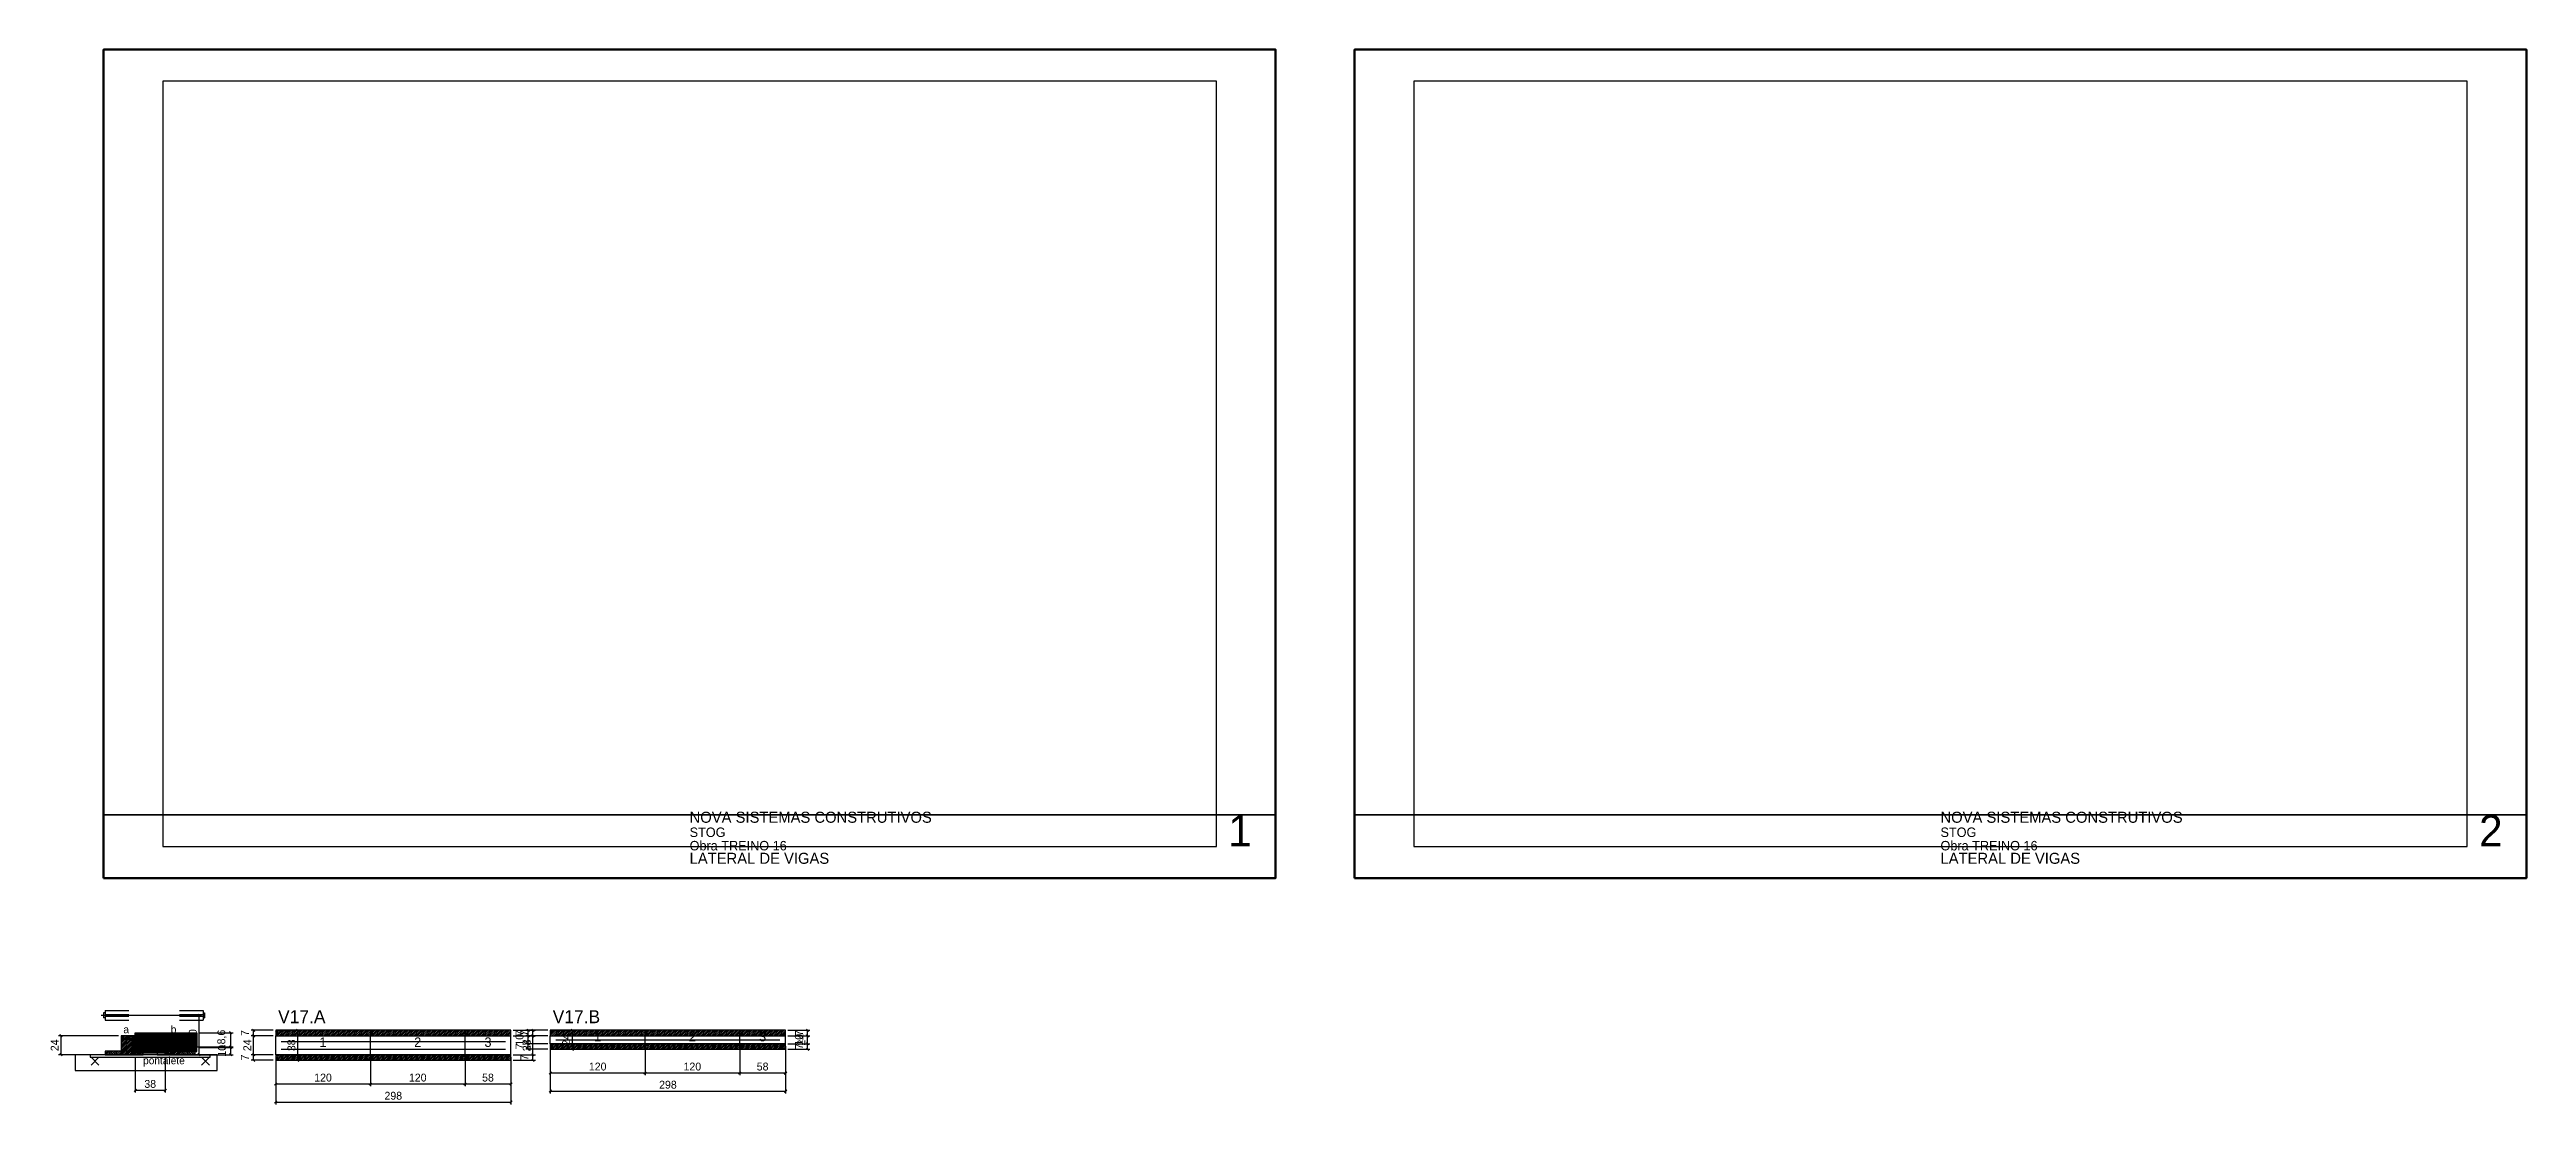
# Model space of a CAD drawing. Extents: x -10500 to 3070, y -87 to 1250.
# Drawn here: x -69 to 3070, y -87 to 1250 of the extents above.
import ezdxf
from ezdxf.enums import TextEntityAlignment as Align

# ---------------------------------------------------------------- set-up
doc = ezdxf.new("R2010")
doc.units = 0
for name, color, linetype in [('5', 5, 'Continuous'), ('barrote', 126, 'Continuous'), ('CARIMBO', 255, 'Continuous'), ('CONCRETO', 251, 'Continuous'), ('COTA', 241, 'Continuous'), ('detalhes', 7, 'Continuous'), ('ESTRUTURACAO', 7, 'Continuous'), ('Folhas', 255, 'Continuous'), ('Hachura', 251, 'Continuous'), ('Madeira', 126, 'Continuous'), ('NOMENCLATURA', 7, 'Continuous'), ('Painéis', 200, 'Continuous'), ('presilha', 224, 'Continuous'), ('SARR_2.2x7', 40, 'Continuous'), ('SCO-___-LAJ', 224, 'Continuous'), ('TENSOR', 224, 'Continuous')]:
    doc.layers.add(name, color=color, linetype=linetype)
doc.dimstyles.new('PAINEL', dxfattribs={"dimtxt": 10, "dimasz": 3, "dimexe": 3, "dimexo": 3, "dimgap": 3, "dimtad": 1, "dimblk": 'OBLIQUE', "dimblk1": 'OBLIQUE', "dimcen": 2.5, "dimclrd": 4, "dimclre": 4, "dimclrt": 240, "dimazin": 3, "dimtfac": 1, "dimtmove": 0, "dimatfit": 3})

# ---------------------------------------------------------------- blocks, each defined once
blk = doc.blocks.new('PAR_ESQ')
for p, q in [((-1, -1), (1, 1)), ((-1, 1), (1, -1))]:
    blk.add_line(p, q)
blk = doc.blocks.new('PAR_FUNDO_ESQ')
for p, q in [((-1, -1), (1, 1)), ((-1, 1), (1, -1))]:
    blk.add_line(p, q)
blk = doc.blocks.new('PAR_FUNDO_DIR')
for p, q in [((-1, -1), (1, 1)), ((-1, 1), (1, -1))]:
    blk.add_line(p, q)
blk = doc.blocks.new('par_int_esq')
for p, q in [((-1, -1), (1, 1)), ((-1, 1), (1, -1))]:
    blk.add_line(p, q)
blk = doc.blocks.new('par_int_dir')
for p, q in [((-1, -1), (1, 1)), ((-1, 1), (1, -1))]:
    blk.add_line(p, q)
blk = doc.blocks.new('_OBLIQUE')
at = {"color": 0, "linetype": 'BYBLOCK'}
blk.add_line((-0.5, -0.5), (0.5, 0.5), dxfattribs=at)

msp = doc.modelspace()

# ---------------------------------------------------------------- hatches: boundary and pattern name
at = {"layer": 'COTA'}
h = msp.add_hatch(dxfattribs=at)
h.set_pattern_fill('ANSI31', scale=0.4)
h.paths.add_polyline_path([(40, -16), (40, 4), (118, 4), (118, -14.6), (78, -14.6), (78, -16)])
h = msp.add_hatch(dxfattribs=at)
h.set_pattern_fill('ANSI31', scale=0.5)
h.paths.add_polyline_path([(218, 0), (338, 0), (338, 7), (218, 7)])
h = msp.add_hatch(dxfattribs=at)
h.set_pattern_fill('ANSI31', scale=0.5)
h.paths.add_polyline_path([(338, 0), (458, 0), (458, 7), (338, 7)])
h = msp.add_hatch(dxfattribs=at)
h.set_pattern_fill('ANSI31', scale=0.5)
h.paths.add_polyline_path([(458, 0), (516, 0), (516, 7), (458, 7)])
h = msp.add_hatch(dxfattribs=at)
h.set_pattern_fill('ANSI31', scale=0.5)
h.paths.add_polyline_path([(566, 0), (686, 0), (686, 7), (566, 7)])
h = msp.add_hatch(dxfattribs=at)
h.set_pattern_fill('ANSI31', scale=0.5)
h.paths.add_polyline_path([(686, 0), (806, 0), (806, 7), (686, 7)])
h = msp.add_hatch(dxfattribs=at)
h.set_pattern_fill('ANSI31', scale=0.5)
h.paths.add_polyline_path([(806, 0), (864, 0), (864, 7), (806, 7)])
h = msp.add_hatch(dxfattribs=at)
h.set_pattern_fill('ANSI31', scale=0.5)
h.paths.add_polyline_path([(218, -31), (338, -31), (338, -24), (218, -24)])
h = msp.add_hatch(dxfattribs=at)
h.set_pattern_fill('ANSI31', scale=0.5)
h.paths.add_polyline_path([(338, -31), (458, -31), (458, -24), (338, -24)])
h = msp.add_hatch(dxfattribs=at)
h.set_pattern_fill('ANSI31', scale=0.5)
h.paths.add_polyline_path([(458, -31), (516, -31), (516, -24), (458, -24)])
h = msp.add_hatch(dxfattribs=at)
h.set_pattern_fill('ANSI31', scale=0.5)
h.paths.add_polyline_path([(566, -17), (686, -17), (686, -10), (566, -10)])
h = msp.add_hatch(dxfattribs=at)
h.set_pattern_fill('ANSI31', scale=0.5)
h.paths.add_polyline_path([(686, -17), (806, -17), (806, -10), (686, -10)])
h = msp.add_hatch(dxfattribs=at)
h.set_pattern_fill('ANSI31', scale=0.5)
h.paths.add_polyline_path([(806, -17), (864, -17), (864, -10), (806, -10)])
at = {"layer": 'Hachura'}
h = msp.add_hatch(dxfattribs=at)
h.set_pattern_fill('ANSI31', scale=0.5)
h.paths.add_polyline_path([(22, -24), (36, -24), (36, 0), (22, 0)])
h = msp.add_hatch(dxfattribs=at)
h.set_pattern_fill('ANSI31', scale=0.5)
h.paths.add_polyline_path([(22, -4.4), (36, -4.4), (36, 0), (22, 0)])
h = msp.add_hatch(dxfattribs=at)
h.set_pattern_fill('SOLID')
h.paths.add_polyline_path([(36, -24), (40, -24), (40, 0), (36, 0)])
h = msp.add_hatch(dxfattribs=at)
h.set_pattern_fill('ANSI31', scale=0.5)
h.paths.add_polyline_path([(2, -24), (22, -24), (22, -19.6), (2, -19.6)])
h = msp.add_hatch(dxfattribs=at)
h.set_pattern_fill('SOLID')
h.paths.add_polyline_path([(40, -19.6), (78, -19.6), (78, -16), (40, -16)])
h = msp.add_hatch(dxfattribs=at)
h.set_pattern_fill('ANSI31', scale=0.5)
h.paths.add_polyline_path([(40, -24), (50, -24), (50, -19.6), (40, -19.6)])
h = msp.add_hatch(dxfattribs=at)
h.set_pattern_fill('SOLID')
h.paths.add_polyline_path([(78, -24), (82, -24), (82, -14), (78, -14)])
h = msp.add_hatch(dxfattribs=at)
h.set_pattern_fill('SOLID')
h.paths.add_polyline_path([(78, -14), (118, -14), (118, -20), (78, -20)])
h = msp.add_hatch(dxfattribs=at)
h.set_pattern_fill('ANSI31', scale=0.5)
h.paths.add_polyline_path([(82, -24), (96, -24), (96, -14), (82, -14)])
h = msp.add_hatch(dxfattribs=at)
h.set_pattern_fill('ANSI31', scale=0.5)
h.paths.add_polyline_path([(82, -18.4), (96, -18.4), (96, -14), (82, -14)])
h = msp.add_hatch(dxfattribs=at)
h.set_pattern_fill('ANSI31', scale=0.5)
h.paths.add_polyline_path([(96, -24), (116, -24), (116, -19.6), (96, -19.6)])
at = {"layer": 'HACHURACONCRETO'}
h = msp.add_hatch(dxfattribs=at)
h.set_pattern_fill('ANSI31', scale=0.3)
h.paths.add_polyline_path([(40, -19.6), (78, -19.6), (78, -14), (40, -14)])

# ---------------------------------------------------------------- linework, layer by layer
for p, q in [((2, 32), (32, 32)), ((2, 32), (2, 20)), ((96, 32), (126, 32)), ((126, 32), (126, 20)), ((0, 29), (0, 23)), ((2, 29), (0, 29)), ((2, 23), (0, 23)), ((2, 27), (32, 27)), ((2, 25), (32, 25)), ((2, 20), (32, 20)), ((96, 27), (126, 27)), ((96, 25), (126, 25)), ((96, 20), (126, 20)), ((126, 29), (128, 29)), ((126, 23), (128, 23)), ((128, 29), (128, 23))]:
    msp.add_line(p, q)
at = {"layer": 'BARRA_ANCORAGEM'}
for p, q in [((40, -16.3), (78, -16.3)), ((40, -18.3), (40, -16.3)), ((40, -18.3), (78, -18.3)), ((40, -19.7), (78, -19.7)), ((40, -21.7), (40, -19.7)), ((40, -21.7), (78, -21.7)), ((78, -18.3), (78, -16.3)), ((78, -21.7), (78, -19.7))]:
    msp.add_line(p, q, dxfattribs=at)
at = {"layer": 'barrote'}
msp.add_lwpolyline([(-36, -44), (144, -44), (144, -24), (-36, -24)], close=True, dxfattribs=at)
at = {"layer": 'CARIMBO', "lineweight": 35}
for p, q in [((0, 280), (1485, 280)), ((1585, 280), (3070, 280))]:
    msp.add_line(p, q, dxfattribs=at)
at = {"layer": 'CONCRETO'}
msp.add_lwpolyline([(40, -16), (40, 4), (118, 4), (118, -14.6), (78, -14.6), (78, -16)], close=True, dxfattribs=at)
at = {"layer": 'Folhas', "lineweight": 50}
for points in [[(0, 200), (1485, 200), (1485, 1250), (0, 1250)], [(1585, 200), (3070, 200), (3070, 1250), (1585, 1250)]]:
    msp.add_lwpolyline(points, close=True, dxfattribs=at)
at = {"layer": 'Folhas', "lineweight": 25}
for points in [[(75, 240), (1410, 240), (1410, 1210), (75, 1210)], [(1660, 240), (2995, 240), (2995, 1210), (1660, 1210)]]:
    msp.add_lwpolyline(points, close=True, dxfattribs=at)
at = {"layer": 'HACHURACONCRETO'}
msp.add_lwpolyline([(40, -19.6), (78, -19.6), (78, -14), (40, -14)], close=True, dxfattribs=at)
at = {"layer": 'Madeira'}
for points in [[(22, -24), (36, -24), (36, 0), (22, 0)], [(22, -4.4), (36, -4.4), (36, 0), (22, 0)], [(2, -24), (22, -24), (22, -19.6), (2, -19.6)], [(22, -24), (36, -24), (36, -19.6), (22, -19.6)], [(40, -24), (50, -24), (50, -19.6), (40, -19.6)], [(68, -24), (78, -24), (78, -19.6), (68, -19.6)], [(82, -24), (96, -24), (96, -14), (82, -14)], [(82, -18.4), (96, -18.4), (96, -14), (82, -14)], [(96, -24), (116, -24), (116, -19.6), (96, -19.6)]]:
    msp.add_lwpolyline(points, close=True, dxfattribs=at)
at = {"layer": 'Painéis'}
for p, q in [((218, 0), (338, 0)), ((218, -24), (218, 0)), ((338, -24), (338, 0)), ((338, -24), (338, 0)), ((338, 0), (458, 0)), ((338, -24), (338, 0)), ((458, -24), (458, 0)), ((458, -24), (458, 0)), ((458, 0), (516, 0)), ((458, -24), (458, 0)), ((516, -24), (516, 0)), ((566, 0), (686, 0)), ((566, -10), (566, 0)), ((686, -10), (686, 0)), ((686, -10), (686, 0)), ((686, 0), (806, 0)), ((686, -10), (686, 0)), ((806, -10), (806, 0)), ((806, -10), (806, 0)), ((806, 0), (864, 0)), ((806, -10), (806, 0)), ((864, -10), (864, 0)), ((218, -24), (338, -24)), ((338, -24), (458, -24)), ((458, -24), (516, -24)), ((566, -10), (686, -10)), ((686, -10), (806, -10)), ((806, -10), (864, -10))]:
    msp.add_line(p, q, dxfattribs=at)
for points in [[(36, -24), (40, -24), (40, 0), (36, 0)], [(40, -19.6), (78, -19.6), (78, -16), (40, -16)], [(78, -24), (82, -24), (82, -14), (78, -14)], [(78, -14), (118, -14), (118, -14.6), (78, -14.6)]]:
    msp.add_lwpolyline(points, close=True, dxfattribs=at)
at = {"layer": 'presilha'}
for p, q in [((-16, -37), (-6, -27)), ((-16, -27), (-6, -37)), ((124, -37), (134, -27)), ((124, -27), (134, -37))]:
    msp.add_line(p, q, dxfattribs=at)
at = {"layer": 'SARR_2.2x7'}
for points in [[(225, -7), (338, -7)], [(225, -7), (338, -7)], [(225, -17), (338, -17)], [(225, -17), (338, -17)], [(338, -7), (458, -7)], [(338, -7), (458, -7)], [(338, -17), (458, -17)], [(338, -17), (458, -17)], [(458, -7), (509, -7)], [(458, -7), (509, -7)], [(458, -17), (509, -17)], [(458, -17), (509, -17)], [(573, -5), (686, -5)], [(573, -5), (686, -5)], [(686, -5), (806, -5)], [(686, -5), (806, -5)], [(806, -5), (857, -5)], [(806, -5), (857, -5)]]:
    msp.add_lwpolyline(points, dxfattribs=at)
at = {"layer": 'SARRAFO_2_2X7'}
for p, q in [((36, -4.8), (40, -4.8)), ((36, -9.2), (36, -4.8)), ((36, -9.2), (40, -9.2)), ((36, -14.8), (40, -14.8)), ((36, -19.2), (36, -14.8)), ((36, -19.2), (40, -19.2)), ((40, -9.2), (40, -4.8)), ((40, -19.2), (40, -14.8)), ((78, -16.8), (82, -16.8)), ((78, -21.2), (78, -16.8)), ((78, -21.2), (82, -21.2)), ((82, -21.2), (82, -16.8))]:
    msp.add_line(p, q, dxfattribs=at)
at = {"layer": 'SCO-___-LAJ'}
for points in [[(218, 0), (338, 0), (338, 7), (218, 7)], [(338, 0), (458, 0), (458, 7), (338, 7)], [(458, 0), (516, 0), (516, 7), (458, 7)], [(566, 0), (686, 0), (686, 7), (566, 7)], [(686, 0), (806, 0), (806, 7), (686, 7)], [(806, 0), (864, 0), (864, 7), (806, 7)], [(-17, -27.2), (135, -27.2), (135, -24), (-17, -24)], [(218, -31), (338, -31), (338, -24), (218, -24)], [(338, -31), (458, -31), (458, -24), (338, -24)], [(458, -31), (516, -31), (516, -24), (458, -24)], [(566, -17), (686, -17), (686, -10), (566, -10)], [(686, -17), (806, -17), (806, -10), (686, -10)], [(806, -17), (864, -17), (864, -10), (806, -10)]]:
    msp.add_lwpolyline(points, close=True, dxfattribs=at)
at = {"layer": 'TENSOR'}
msp.add_line((-3, 26), (116, 26), dxfattribs=at)

# ---------------------------------------------------------------- block references
at = {"layer": 'Painéis'}
for name, p in [('PAR_ESQ', (36, -19)), ('par_int_esq', (40, -9)), ('PAR_FUNDO_ESQ', (40, -14)), ('par_int_dir', (78, -9)), ('PAR_FUNDO_DIR', (78, -14))]:
    msp.add_blockref(name, p, dxfattribs=at)

# ---------------------------------------------------------------- texts
at = {"layer": '5'}
for s, p in [('1', (626, -1)), ('2', (746, -1)), ('3', (835, -1)), ('1', (278, -8)), ('2', (398, -8)), ('3', (487, -8))]:
    msp.add_text(s, height=12, dxfattribs=at).set_placement(p, align=Align.MIDDLE_CENTER)
at = {"layer": 'CARIMBO'}
for s, height, p in [('NOVA SISTEMAS CONSTRUTIVOS', 14, (742.5, 270)), ('NOVA SISTEMAS CONSTRUTIVOS', 14, (2327.5, 270)), ('STOG', 12, (742.5, 252)), ('1', 40, (1425, 240)), ('STOG', 12, (2327.5, 252)), ('2', 40, (3010, 240)), ('Obra TREINO 16', 12, (742.5, 235)), ('LATERAL DE VIGAS', 14, (742.5, 218)), ('Obra TREINO 16', 12, (2327.5, 235)), ('LATERAL DE VIGAS', 14, (2327.5, 218))]:
    msp.add_text(s, height=height, dxfattribs=at).set_placement(p)
at = {"layer": 'detalhes'}
for s, p in [('a', (25, 3.3)), ('b', (85, 3.3)), ('c', (50, -13.5))]:
    msp.add_text(s, height=9.6, dxfattribs=at).set_placement(p)
at = {"layer": 'ESTRUTURACAO'}
msp.add_text('pontalete', height=9.6, dxfattribs=at).set_placement((50, -36))
at = {"layer": 'NOMENCLATURA'}
for s, p in [('V17.A', (221, 16)), ('V17.B', (569, 16))]:
    msp.add_text(s, height=16.5, dxfattribs=at).set_placement(p)

# ---------------------------------------------------------------- dimensions: what is measured, and where the dimension line sits
at = {"layer": 'COTA'}
for base, p1, p2 in [((-54, -24), (2, -24), (22, 0)), ((121, -24), (96, -24), (96, 26)), ((161, -14.6), (118, -14.6), (118, 4)), ((190, 0), (218, 0), (218, 7)), ((190, -24), (218, -24), (218, 0)), ((246, -31), (218, -31), (218, 7)), ((544, -31), (516, -31), (516, 7)), ((544, 0), (516, 0), (516, 7)), ((544, -24), (516, -24), (516, 0)), ((538, 0), (566, 0), (566, 7)), ((538, -10), (566, -10), (566, 0)), ((594, -17), (566, -17), (566, 7)), ((892, -17), (864, -17), (864, 7)), ((892, 0), (864, 0), (864, 7)), ((892, -10), (864, -10), (864, 0)), ((161, -24), (96, -24), (96, -14)), ((190, -31), (218, -31), (218, -24)), ((544, -31), (516, -31), (516, -24)), ((538, -17), (566, -17), (566, -10)), ((892, -17), (864, -17), (864, -10))]:
    msp.add_linear_dim(base=base, p1=p1, p2=p2, angle=90, dimstyle='PAINEL', dxfattribs=at).render()
for base, p1, p2 in [((40, -69), (40, -24), (78, -24)), ((218, -61), (218, -24), (338, -24)), ((218, -84), (218, -24), (516, -24)), ((338, -61), (338, -24), (458, -24)), ((458, -61), (458, -24), (516, -24)), ((566, -47), (566, -10), (686, -10)), ((566, -70), (566, -10), (864, -10)), ((686, -47), (686, -10), (806, -10)), ((806, -47), (806, -10), (864, -10))]:
    msp.add_linear_dim(base=base, p1=p1, p2=p2, dimstyle='PAINEL', dxfattribs=at).render()

doc.saveas('drawing.dxf')
